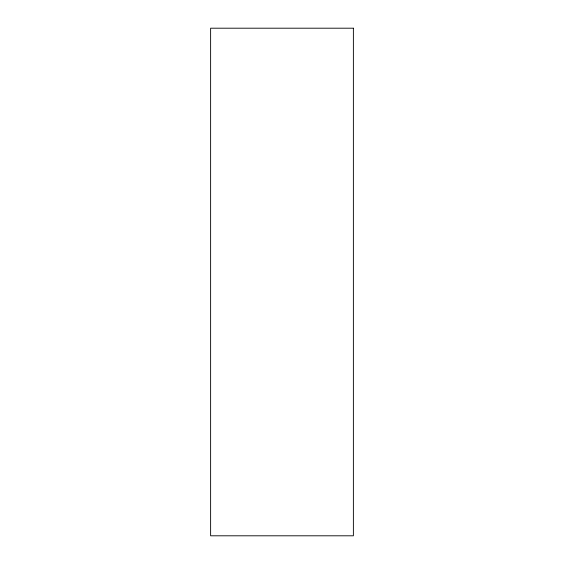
<?xml version="1.0" encoding="UTF-8"?>
<svg xmlns="http://www.w3.org/2000/svg" width="564" height="564" viewBox="0 0 564 564"><rect width="100%" height="100%" fill="white"/><g stroke="black" fill="none" stroke-linecap="round" stroke-linejoin="round"><path stroke-width="0.85" d="M353.381 28.2L210.619 28.2L210.619 535.8L353.381 535.8L353.381 28.2"/></g></svg>
